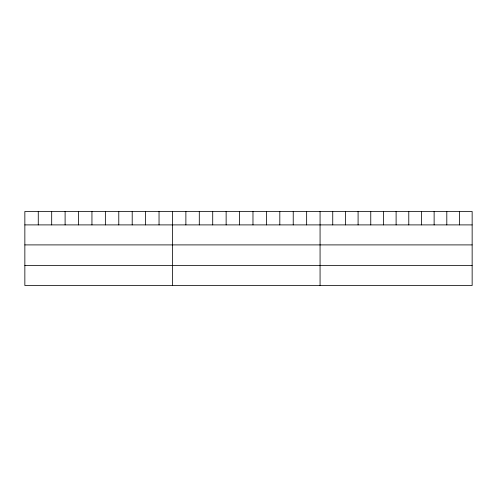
<?xml version="1.0" encoding="UTF-8"?>
<svg xmlns="http://www.w3.org/2000/svg" width="497" height="497" viewBox="0 0 497 497"><rect width="100%" height="100%" fill="white"/><g stroke="black" fill="none" stroke-linecap="round" stroke-linejoin="round"><path stroke-width="0.75" d="M472.15 224.899L472.15 285.526L24.85 285.526L24.85 211.473L472.15 211.473L472.15 224.899L24.85 224.899M24.85 244.903L472.15 244.903M24.85 265.516L472.15 265.516M459.476 211.473L459.476 224.899M446.803 211.473L446.803 224.899M434.129 211.473L434.129 224.899M421.456 211.473L421.456 224.899M408.782 211.473L408.782 224.899M396.109 211.473L396.109 224.899M383.435 211.473L383.435 224.899M370.762 211.473L370.762 224.899M358.088 211.473L358.088 224.899M345.415 211.473L345.415 224.899M332.741 211.473L332.741 224.899M320.068 211.473L320.068 285.526M306.649 211.473L306.649 224.899M293.23 211.473L293.23 224.899M279.811 211.473L279.811 224.899M266.392 211.473L266.392 224.899M252.973 211.473L252.973 224.899M239.554 211.473L239.554 224.899M226.135 211.473L226.135 224.899M212.716 211.473L212.716 224.899M199.297 211.473L199.297 224.899M185.878 211.473L185.878 224.899M172.459 211.473L172.459 285.526M159.04 211.473L159.04 224.899M145.621 211.473L145.621 224.899M132.202 211.473L132.202 224.899M118.783 211.473L118.783 224.899M105.364 211.473L105.364 224.899M91.945 211.473L91.945 224.899M78.526 211.473L78.526 224.899M65.107 211.473L65.107 224.899M51.688 211.473L51.688 224.899M38.269 211.473L38.269 224.899"/></g></svg>
